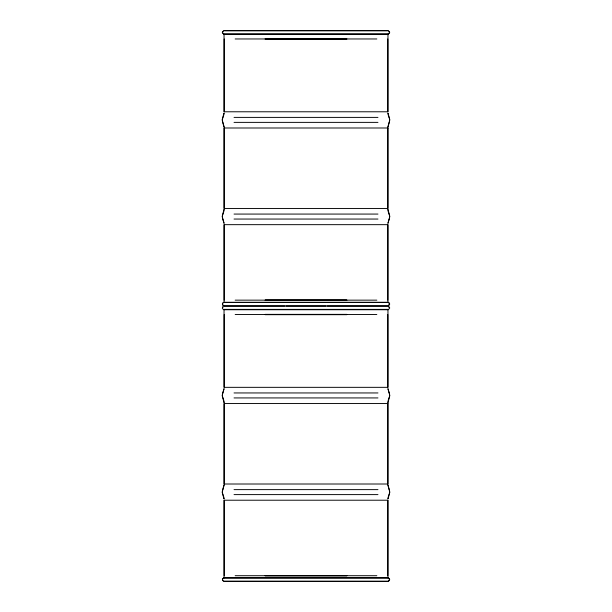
<?xml version="1.0" encoding="UTF-8"?>
<svg xmlns="http://www.w3.org/2000/svg" width="612" height="612" viewBox="0 0 612 612"><rect width="100%" height="100%" fill="white"/><g stroke="black" fill="none" stroke-linecap="round" stroke-linejoin="round"><path stroke-width="0.92" d="M224.214 484.016L224.214 403.538M224.214 208.463L224.214 127.985M387.786 403.538L387.786 484.016M387.786 127.985L387.786 208.463M223.992 209.411L222.171 216.564L223.938 223.235M224.16 209.426L223.854 211.339M223.992 484.964L222.171 492.109L223.938 498.788M224.16 484.979L222.592 490.426M387.84 127.021L389.408 121.574M388.008 127.036L389.829 119.891L388.062 113.212M387.84 402.574L388.146 400.661M388.008 402.589L389.829 395.436L388.062 388.765M223.938 113.212L222.171 119.891L223.992 127.036M224.114 113.235L223.854 114.666M223.938 388.765L222.171 395.436L223.992 402.589M224.114 388.788L222.592 393.753M387.886 223.212L389.408 218.247M388.062 223.235L389.829 216.564L388.008 209.411M387.886 498.765L388.146 497.334M388.062 498.788L389.829 492.109L388.008 484.964M222.485 394.166L222.408 396.293L223.105 398.366M222.485 490.839L222.408 492.966L223.105 495.039M389.515 121.161L389.592 119.034L388.895 116.961M389.515 217.834L389.592 215.707L388.895 213.634M223.74 115.133L223.288 116.517M223.74 211.806L223.288 213.19M388.26 400.194L388.712 398.81M388.26 496.868L388.712 495.483M222.638 32.023L223.013 31.373M222.638 307.576L223.319 306.696M389.362 32.773L388.681 33.652M223.105 116.961L222.408 119.034L222.485 121.161M223.105 213.634L222.408 215.707L222.485 217.834M388.895 398.366L389.592 396.293L389.515 394.166M388.895 495.039L389.592 492.966L389.515 490.839M222.768 306.673L222.309 308.41L223.579 309.68M388.773 305.457L389.53 303.636M388.773 581.01L389.584 579.602L388.773 578.202M223.579 30.661L222.248 32.398L223.579 34.134M388.421 34.134L389.752 32.398L388.421 30.661M388.421 305.786L389.752 304.049L388.421 302.32M388.421 309.68L389.752 307.951L388.421 306.214M388.421 581.339L389.752 579.602L388.421 577.866M388.1 302.45L223.617 302.489A1.622 1.622 0 0 0 222.638 303.238M224.038 30.6L387.962 30.6M224.382 30.791L387.618 30.791M223.9 33.997L388.1 33.997M223.9 34.173L388.1 34.173M265.195 38.808L346.805 38.808M235.169 38.961L376.831 38.961M265.195 39.137L346.805 39.137M234.036 117.397L377.964 117.397M234.036 122.377L377.964 122.377M234.036 214.07L377.964 214.07M234.036 219.05L377.964 219.05M265.195 299.987L346.805 299.987M235.169 300.155L376.831 300.155M265.195 300.308L346.805 300.308M223.9 302.274L388.1 302.274M224.038 305.847L284.832 305.847M285.712 305.847L326.288 305.847M327.168 305.847L387.962 305.847M224.038 306.153L284.832 306.153M285.712 306.153L326.288 306.153M327.168 306.153L387.962 306.153M223.9 309.374L388.1 309.374M223.9 309.55L388.1 309.55M223.9 309.726L388.1 309.726M265.195 314.361L346.805 314.361M235.169 314.514L376.831 314.514M265.195 314.683L346.805 314.683M234.036 392.95L377.964 392.95M234.036 397.93L377.964 397.93M234.036 489.623L377.964 489.623M234.036 494.603L377.964 494.603M265.195 575.54L346.805 575.54M235.169 575.708L376.831 575.708M265.195 575.861L346.805 575.861M223.9 577.827L388.1 577.827M388.1 578.003L223.617 578.034A1.622 1.622 0 0 0 223.227 581.01M388.1 581.209L223.617 581.171M224.038 581.4L387.962 581.4M223.319 33.652L222.638 32.773M388.773 302.649L389.362 303.238M388.681 306.696L389.362 307.576M388.987 31.373L389.362 32.023M388.712 116.517L388.26 115.133M388.712 213.19L388.26 211.806M223.288 398.81L223.74 400.194M223.288 495.483L223.74 496.868M389.408 393.753L387.886 388.788M389.408 490.426L387.84 484.979M222.592 121.574L224.16 127.021M222.592 218.247L224.114 223.212M388.146 114.666L387.886 113.235M388.146 211.339L387.84 209.426M223.854 400.661L224.16 402.574M223.854 497.334L224.114 498.765M387.962 34.196L387.962 111.782L224.038 111.782L224.038 34.196M387.962 302.259L387.962 224.665L224.038 224.665L224.038 302.259M387.962 309.741L387.962 387.335L224.038 387.335L224.038 309.741M387.962 577.804L387.962 500.218L224.038 500.218L224.038 577.804M387.786 38.961L387.786 111.782M387.786 224.665L387.786 300.155M387.786 314.514L387.786 387.335M387.786 500.218L387.786 575.708M224.214 38.961L224.214 111.782M224.214 224.665L224.214 300.155M224.214 314.514L224.214 387.335M224.214 500.218L224.214 575.708M223.663 305.449A1.446 1.446 0 0 1 222.638 304.424M222.783 303.33A1.446 1.446 0 0 1 223.013 303.032M223.617 305.618A1.622 1.622 0 0 1 222.47 303.636M223.013 580.627A1.446 1.446 0 0 1 222.638 579.977M222.638 579.227A1.446 1.446 0 0 1 223.663 578.202M387.962 127.992L224.038 127.992L224.038 208.455L387.962 208.455L387.962 127.992M387.962 403.545L224.038 403.545L224.038 484.008L387.962 484.008L387.962 403.545"/></g></svg>
